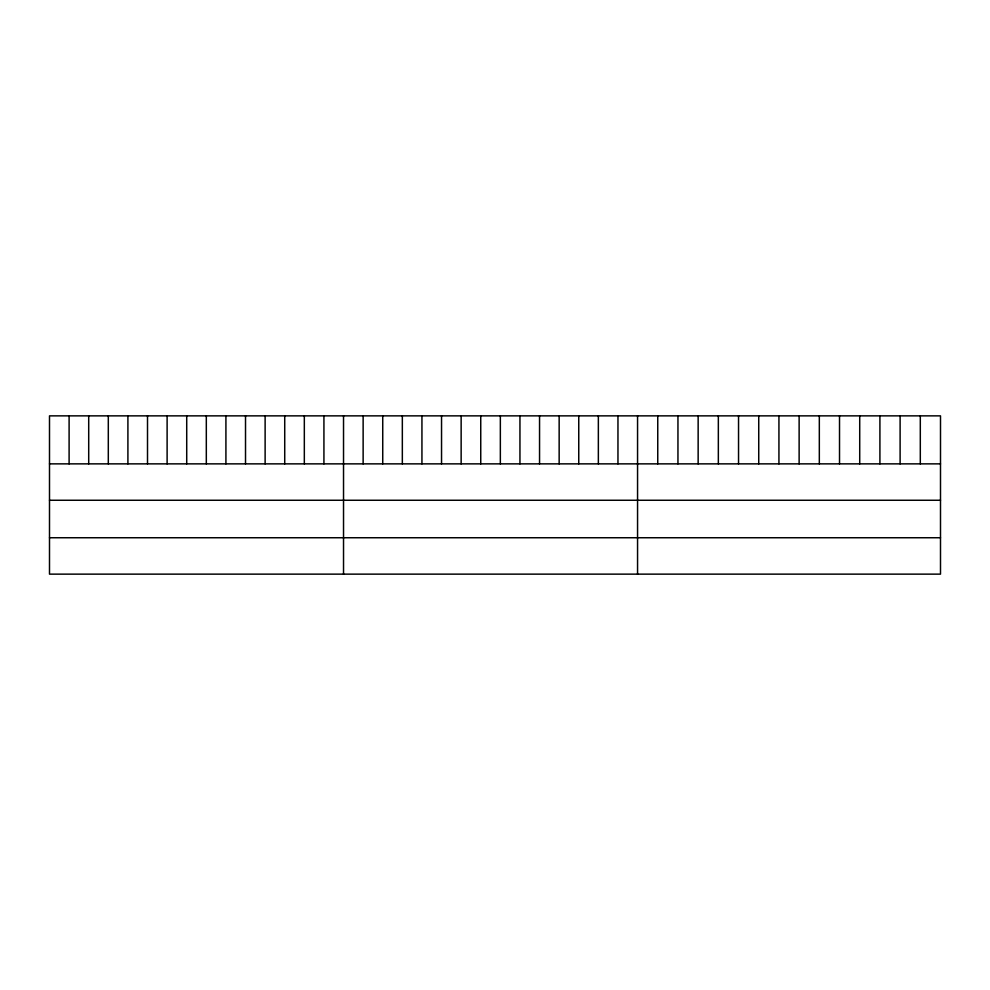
<?xml version="1.0" encoding="UTF-8"?>
<svg xmlns="http://www.w3.org/2000/svg" width="990" height="990" viewBox="0 0 990 990"><rect width="100%" height="100%" fill="white"/><g stroke="black" fill="none" stroke-linecap="round" stroke-linejoin="round"><path stroke-width="1.49" d="M940.5 463.864L940.5 574.138L49.5 574.138L49.5 415.862L940.5 415.862L940.5 463.864L49.5 463.864M49.5 500.259L940.5 500.259M49.5 537.743L940.5 537.743M920.304 415.862L920.304 463.864M900.108 415.862L900.108 463.864M879.912 415.862L879.912 463.864M859.716 415.862L859.716 463.864M839.52 415.862L839.52 463.864M819.324 415.862L819.324 463.864M799.128 415.862L799.128 463.864M778.932 415.862L778.932 463.864M758.736 415.862L758.736 463.864M738.54 415.862L738.54 463.864M718.344 415.862L718.344 463.864M698.148 415.862L698.148 463.864M677.952 415.862L677.952 463.864M657.756 415.862L657.756 463.864M637.56 415.862L637.56 574.138M617.958 415.862L617.958 463.864M598.356 415.862L598.356 463.864M578.754 415.862L578.754 463.864M559.152 415.862L559.152 463.864M539.55 415.862L539.55 463.864M519.948 415.862L519.948 463.864M500.346 415.862L500.346 463.864M480.744 415.862L480.744 463.864M461.142 415.862L461.142 463.864M441.54 415.862L441.54 463.864M421.938 415.862L421.938 463.864M402.336 415.862L402.336 463.864M382.734 415.862L382.734 463.864M363.132 415.862L363.132 463.864M343.53 415.862L343.53 574.138M323.928 415.862L323.928 463.864M304.326 415.862L304.326 463.864M284.724 415.862L284.724 463.864M265.122 415.862L265.122 463.864M245.52 415.862L245.52 463.864M225.918 415.862L225.918 463.864M206.316 415.862L206.316 463.864M186.714 415.862L186.714 463.864M167.112 415.862L167.112 463.864M147.51 415.862L147.51 463.864M127.908 415.862L127.908 463.864M108.306 415.862L108.306 463.864M88.704 415.862L88.704 463.864M69.102 415.862L69.102 463.864"/></g></svg>
